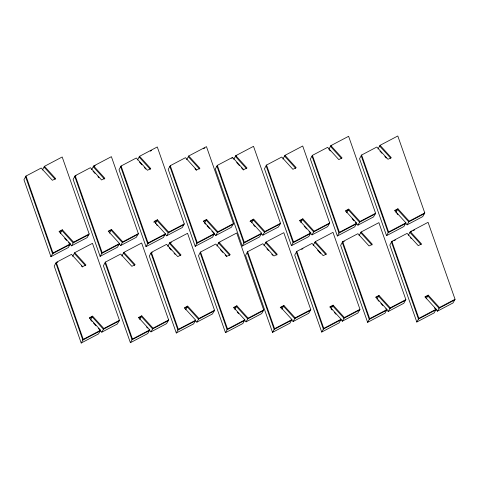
<?xml version="1.0" encoding="UTF-8"?>
<svg xmlns="http://www.w3.org/2000/svg" width="479" height="479" viewBox="0 0 479 479"><rect width="100%" height="100%" fill="white"/><g stroke="black" fill="none" stroke-linecap="round" stroke-linejoin="round"><path stroke-width="0.72" d="M71.515 245.835L87.124 237.62L89.172 233.95L62.192 156.986L44.463 166.321L55.654 178.631L52.385 180.302L41.224 168.027L26.004 176.038L23.95 179.709L50.93 256.672L68.281 247.541L70.329 243.871L59.049 231.459L62.318 229.788L73.568 242.164L71.515 245.835L68.581 242.608M42.409 169.991L44.463 166.321M120.708 245.511L136.311 237.303L138.365 233.626L111.385 156.663L93.65 165.997L104.841 178.308L101.572 179.978L90.411 167.704L75.191 175.715L73.137 179.386L100.117 256.349L117.469 247.218L119.522 243.548L108.236 231.135L111.505 229.465L122.756 241.841L120.708 245.511L119.241 243.901M91.597 169.674L93.65 165.997M60.264 233.459L62.318 229.788M50.93 256.672L52.983 253.002L70.329 243.871M101.787 332.186L117.391 323.972L119.445 320.295L92.465 243.338L74.73 252.673L85.921 264.977L82.657 266.647L71.497 254.373L56.271 262.384L54.223 266.055L81.202 343.018L98.548 333.887L100.602 330.217L89.316 317.805L92.585 316.134L103.841 328.51L101.787 332.186L98.363 328.414M166.602 235.806L182.212 227.591L184.265 223.921L157.286 146.957L139.551 156.292L150.741 168.602L147.472 170.273L136.311 157.998L121.091 166.009L119.037 169.68L146.017 246.643L163.369 237.512L165.417 233.842L154.136 221.43L157.405 219.759L168.656 232.135L166.602 235.806L165.135 234.195M72.676 256.343L74.73 252.673M137.497 159.962L139.551 156.292M109.452 233.135L111.505 229.465M100.117 256.349L102.171 252.678L119.522 243.548M150.975 331.863L166.584 323.648L168.632 319.978L141.652 243.015L123.923 252.349L135.114 264.659L131.845 266.33L120.684 254.05L105.464 262.067L103.41 265.737L130.39 342.701L147.736 333.564L149.789 329.893L138.509 317.487L141.778 315.817L153.029 328.193L150.975 331.863L149.017 329.708M215.795 235.488L231.399 227.274L233.453 223.597L206.473 146.64L188.738 155.974L199.929 168.279L196.665 169.949L185.499 157.675L170.279 165.686L168.225 169.362L195.204 246.32L212.556 237.189L214.61 233.518L203.324 221.106L206.593 219.436L217.849 231.812L215.795 235.488L211.88 231.183M121.87 256.02L123.923 252.349M92.585 316.134L90.531 319.804L92.004 321.421M81.202 343.018L83.25 339.348L100.602 330.217M186.684 159.645L188.738 155.974M155.352 223.43L157.405 219.759M146.017 246.643L148.071 242.973L165.417 233.842M196.875 322.157L212.478 313.943L214.532 310.272L187.552 233.309L169.817 242.643L181.014 254.954L177.745 256.618L166.584 244.344L151.358 252.355L149.31 256.031L176.29 332.989L193.636 323.858L195.689 320.188L184.403 307.775L187.672 306.105L198.929 318.481L196.875 322.157L195.408 320.541M167.77 246.314L169.817 242.643M262.845 235.177L278.449 226.962L280.502 223.292L253.523 146.329L235.788 155.663L246.984 167.973L243.715 169.644L232.554 157.369L217.328 165.381L215.281 169.051L242.26 246.014L259.606 236.883L261.66 233.213L250.373 220.801L253.642 219.131L264.899 231.507L262.845 235.177L261.378 233.566M139.724 319.487L141.778 315.817M231.866 158.591L232.554 157.369M130.39 342.701L132.444 339.03L149.789 329.893M233.74 159.333L235.788 155.663M206.593 219.436L204.539 223.106L205.521 224.184M195.204 246.32L197.258 242.649L214.61 233.518M246.062 321.834L261.672 313.619L263.719 309.949L236.74 232.986L219.011 242.32L230.201 254.63L226.932 256.301L215.772 244.027L200.551 252.038L198.498 255.708L225.477 332.671L242.829 323.541L244.877 319.864L233.596 307.458L236.866 305.788L248.116 318.164L246.062 321.834L244.595 320.217M216.957 245.99L219.011 242.32M185.624 309.781L187.672 306.105M312.033 234.86L327.642 226.645L329.69 222.969L302.71 146.011L284.981 155.346L296.172 167.65L292.903 169.321L281.742 157.046L266.522 165.057L264.468 168.728L291.448 245.691L308.799 236.56L310.847 232.89L299.567 220.478L302.836 218.807L314.086 231.183L312.033 234.86L309.099 231.626M176.29 332.989L178.338 329.318L195.689 320.188M282.927 159.016L284.981 155.346M251.595 222.801L253.642 219.131M242.26 246.014L244.308 242.344L261.66 233.213M293.112 321.529L308.721 313.314L310.775 309.638L283.796 232.68L266.061 242.015L277.251 254.325L273.982 255.99L262.821 243.715L247.601 251.726L245.547 255.403L272.527 332.36L289.879 323.229L291.927 319.559L280.646 307.147L283.915 305.476L295.166 317.852L293.112 321.529L291.645 319.912M357.933 225.148L373.536 216.933L375.59 213.263L348.61 136.299L330.875 145.634L342.072 157.944L338.803 159.615L327.642 147.34L312.416 155.352L310.368 159.022L337.348 235.985L354.694 226.854L356.747 223.184L345.467 210.772L348.73 209.101L359.986 221.478L357.933 225.148L355.49 222.46M264.007 245.685L266.061 242.015M234.812 309.458L236.866 305.788M225.477 332.671L227.531 329.001L244.877 319.864M328.828 149.304L330.875 145.634M300.782 222.478L302.836 218.807M291.448 245.691L293.501 242.021L310.847 232.89M342.305 321.205L357.909 312.991L359.963 309.32L332.983 232.357L315.248 241.691L326.439 254.002L323.175 255.672L312.009 243.398L296.788 251.409L294.735 255.079L321.714 332.043L339.066 322.912L341.12 319.236L329.833 306.829L333.103 305.159L344.353 317.535L342.305 321.205L340.838 319.589M407.12 224.831L422.729 216.616L424.777 212.945L397.798 135.982L380.069 145.317L391.259 157.627L387.99 159.291L376.829 147.017L361.609 155.028L359.555 158.705L386.535 235.662L403.887 226.531L405.935 222.861L394.654 210.449L397.923 208.778L409.174 221.154L407.12 224.831L405.653 223.214M313.194 245.362L315.248 241.691M281.862 309.153L283.915 305.476M272.527 332.36L274.581 328.69L291.927 319.559M378.015 148.987L380.069 145.317M346.682 212.772L348.73 209.101M337.348 235.985L339.395 232.315L356.747 223.184M388.206 311.5L403.809 303.285L405.863 299.614L378.883 222.651L361.148 231.986L372.339 244.296L369.07 245.966L357.909 233.686L342.689 241.697L340.635 245.374L367.615 322.337L384.966 313.2L387.02 309.53L375.734 297.118L379.003 295.447L390.253 307.829L388.206 311.5L385.757 308.805M359.094 235.656L361.148 231.986M333.103 305.159L331.049 308.829L332.031 309.907M321.714 332.043L323.768 328.372L341.12 319.236M395.87 212.454L397.923 208.778M386.535 235.662L388.589 231.992L405.935 222.861M437.393 311.176L452.996 302.962L455.05 299.291L428.07 222.328L410.335 231.662L421.532 243.973L418.263 245.643L407.102 233.369L391.876 241.38L389.828 245.05L416.808 322.014L434.154 312.883L436.207 309.206L424.921 296.8L428.19 295.13L439.447 307.506L437.393 311.176L434.459 307.949M408.288 235.333L410.335 231.662M376.949 299.124L379.003 295.447M367.615 322.337L369.668 318.661L387.02 309.53M426.142 298.8L428.19 295.13M416.808 322.014L418.856 318.343L436.207 309.206M76.107 175.751L74.778 176.452L101.758 253.415L119.109 244.278M95.213 165.698L93.237 166.734L104.434 179.044M150.304 151.148L151.615 150.46M203.437 148.753L204.749 148.065M236.692 155.705L235.381 156.399L246.571 168.71M73.568 242.164L89.172 233.95M69.922 244.601L52.57 253.732L25.591 176.775M88.765 234.686L73.161 242.901L61.905 230.525L59.288 231.86M57.845 262.073L55.863 263.121L82.843 340.084L100.189 330.953M122.756 241.841L138.365 233.626M137.952 234.363L122.349 242.578L111.092 230.201L108.482 231.537M331.779 145.676L330.468 146.37L341.659 158.681M168.656 232.135L184.265 223.921M165.01 234.572L147.658 243.709L120.678 166.746M183.852 224.657L168.249 232.872L156.992 220.496L153.723 222.166M152.274 252.397L150.951 253.092L177.931 330.055L195.276 320.924M171.38 242.338L169.41 243.374L180.601 255.684M217.849 231.812L233.453 223.597M214.197 234.255L196.851 243.386L169.871 166.423M233.039 224.334L217.436 232.549L206.186 220.172L203.569 221.508M219.915 242.362L218.598 243.057L229.788 255.361M264.899 231.507L280.502 223.292M261.247 233.944L243.901 243.075L216.921 166.117M280.089 224.028L264.486 232.243L253.235 219.867L249.966 221.537M103.841 328.51L119.445 320.295M119.032 321.032L103.428 329.247L92.178 316.87L89.561 318.206M314.086 231.183L329.69 222.969M310.44 233.626L293.088 242.757L266.108 165.794M329.283 223.705L313.673 231.92L302.423 219.544L299.806 220.879M301.674 249.355L302.997 248.661M153.029 328.193L168.632 319.978M149.382 330.63L132.03 339.761L105.051 262.797M168.225 320.708L152.615 328.923L141.365 316.547L138.748 317.882M359.986 221.478L375.59 213.263M356.34 223.915L338.988 233.051L312.009 156.088M375.183 213.999L359.573 222.214L348.323 209.838L345.706 211.173M344.263 241.392L342.275 242.434L369.255 319.397L386.607 310.266M198.929 318.481L214.532 310.272M214.125 311.003L198.516 319.218L187.265 306.841L184.649 308.177M409.174 221.154L424.777 212.945M405.527 223.597L388.176 232.728L361.196 155.765M424.37 213.676L408.767 221.891L397.51 209.515L394.9 210.85M392.792 241.416L391.469 242.111L418.448 319.074L435.794 309.943M394.115 240.721L395.438 240.021M411.898 231.357L409.928 232.399L421.119 244.709M413.209 230.668L414.527 229.974M248.116 318.164L263.719 309.949M244.47 320.601L227.118 329.732L200.138 252.768M263.312 310.679L247.703 318.894L236.452 306.518L233.836 307.859M295.166 317.852L310.775 309.638M291.519 320.295L274.168 329.426L247.188 252.463M310.362 310.374L294.759 318.589L283.502 306.213L280.233 307.883M344.353 317.535L359.963 309.32M340.707 319.972L323.361 329.103L296.381 252.14M359.549 310.051L343.946 318.266L332.695 305.889L330.079 307.225M390.253 307.829L405.863 299.614M405.45 300.345L389.846 308.56L378.59 296.184L375.979 297.519M439.447 307.506L455.05 299.291M454.637 300.028L439.033 308.236L427.783 295.86L425.166 297.202M379.655 146.047L390.846 158.357M379.961 151.125L381.907 153.268M384.829 156.477L386.29 158.082M396.846 213.526L397.827 214.604M410.234 237.476L411.204 238.548M329.312 149.843L330.288 150.915M352.065 218.693L354.017 220.843M360.735 232.716L371.932 245.026M284.568 156.076L295.759 168.386M377.931 300.195L378.907 301.273M380.865 303.429L382.823 305.578M304.207 226.25L306.65 228.938M314.841 242.428L326.031 254.732M317.577 250.182L320.499 253.391M236.656 162.549L239.578 165.758M241.524 167.901L243.47 170.039M334.474 312.595L335.947 314.212M253.547 224.956L255.02 226.567M188.331 156.705L199.521 169.015M265.647 242.745L276.844 255.056M194.959 168.74L196.42 170.344M266.929 248.894L268.39 250.499M271.791 254.247L272.767 255.319M206.988 225.801L209.437 228.489M139.138 157.028L150.334 169.338M220.364 249.739L222.795 252.415M225.232 255.091L226.687 256.696M139.443 162.106L141.88 164.782M144.311 167.458L145.772 169.063M237.261 312.146L238.728 313.763M156.334 224.507L157.31 225.585M169.225 247.918L171.177 250.062M174.093 253.271L175.069 254.343M93.058 171.278L95.004 173.416M97.926 176.631L98.896 177.697M123.51 253.08L134.701 265.39M44.05 167.057L55.241 179.368M146.574 327.019L147.55 328.097M64.665 238.303L66.623 240.452M74.323 253.403L85.513 265.713M81.436 265.977L82.412 267.043M93.471 323.038L95.914 325.726M361.609 155.028L388.589 231.992M391.876 241.38L418.856 318.343M312.416 155.352L339.395 232.315M342.689 241.697L369.668 318.661M266.522 165.057L293.501 242.021M296.788 251.409L323.768 328.372M217.328 165.381L244.308 242.344M247.601 251.726L274.581 328.69M170.279 165.686L197.258 242.649M200.551 252.038L227.531 329.001M121.091 166.009L148.071 242.973M151.358 252.355L178.338 329.318M75.191 175.715L102.171 252.678M105.464 262.067L132.444 339.03M26.004 176.038L52.983 253.002M56.271 262.384L83.25 339.348"/></g></svg>
